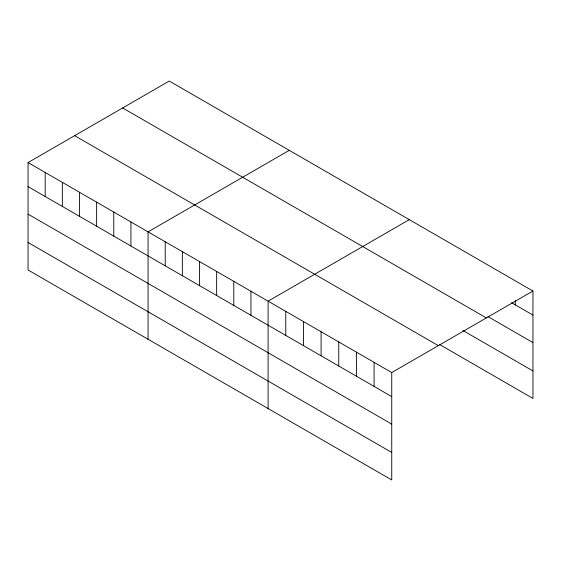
<?xml version="1.0" encoding="UTF-8"?>
<svg xmlns="http://www.w3.org/2000/svg" width="561" height="561" viewBox="0 0 561 561"><rect width="100%" height="100%" fill="white"/><g stroke="black" fill="none" stroke-linecap="round" stroke-linejoin="round"><path stroke-width="0.84" d="M28.05 162.571L391.746 372.546L391.746 479.95L28.05 269.974L28.05 162.571L169.254 81.05L532.95 291.026L532.95 398.429L439.473 344.461M289.273 150.341L148.069 231.861L148.069 339.265M409.292 219.632L268.088 301.159L268.088 408.562M391.746 372.546L532.95 291.026M511.604 302.758L532.95 315.086M488.049 316.663L532.95 342.589M122.656 107.95L486.352 317.933M463.021 330.555L532.95 370.926M74.648 135.671L438.344 345.646M28.05 186.624L391.746 396.606M28.05 214.134L391.746 424.109M28.05 242.471L391.746 452.447M515.286 300.591L515.286 304.882M374.082 362.35L374.082 386.41M356.417 352.154L356.417 376.207M338.753 341.951L338.753 366.01M321.088 331.754L321.088 355.807M303.424 321.551L303.424 345.611M285.759 311.355L285.759 335.408M250.942 291.257L250.942 315.31M233.797 281.356L233.797 305.415M216.651 271.461L216.651 295.514M199.506 261.559L199.506 285.619M182.36 251.665L182.36 275.717M165.215 241.763L165.215 265.816M130.923 221.967L130.923 246.02M113.778 212.065L113.778 236.118M96.632 202.163L96.632 226.223M79.487 192.269L79.487 216.322M62.341 182.367L62.341 206.427M45.196 172.472L45.196 196.525"/></g></svg>
